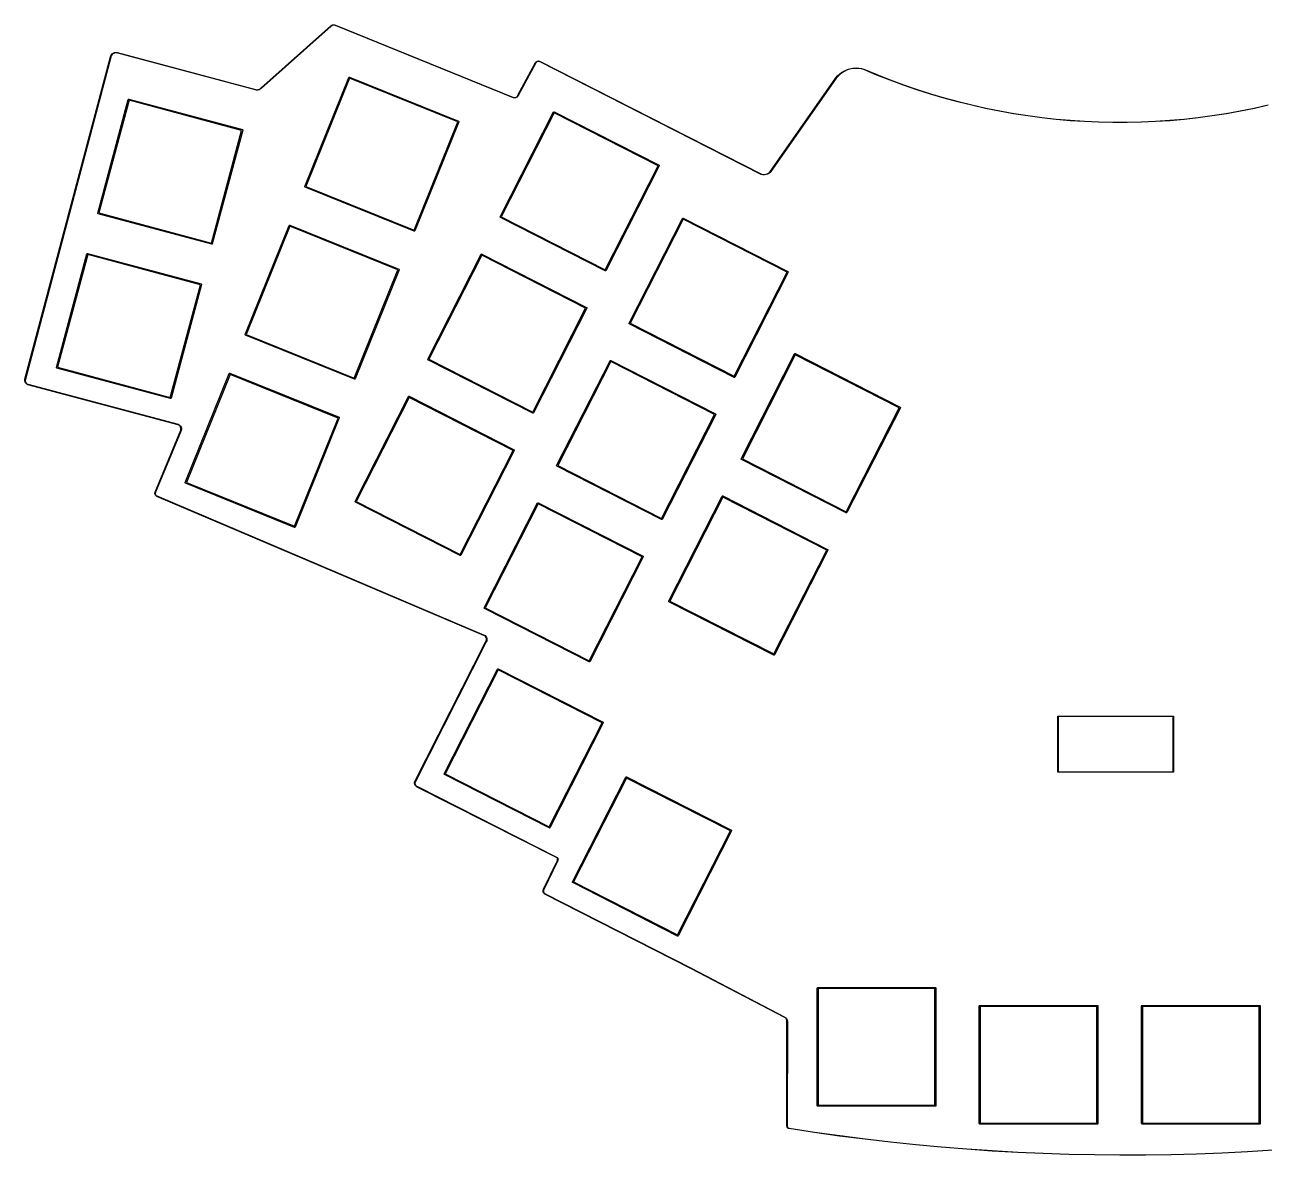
# Model space of a CAD drawing. Extents: x 20 to 281, y -163 to -29.
# Drawn here: x 20 to 167.6, y -163.3 to -28.9 of the extents above; entities that cross this region are included whole.
import ezdxf

# ---------------------------------------------------------------- set-up
doc = ezdxf.new("R2010")
doc.units = 0
doc.layers.add('BLACK', color=7, linetype='CONTINUOUS')

msp = doc.modelspace()

# ---------------------------------------------------------------- linework, layer by layer
at = {"layer": 'BLACK', "linetype": 'CONTINUOUS'}
for p, q in [((48.1474, -36.378), (56.4771, -28.9841)), ((56.5103, -29.0215), (48.1806, -36.4154)), ((56.4771, -28.9841), (56.4772, -28.984)), ((56.4772, -28.984), (56.4773, -28.9839)), ((56.4773, -28.9839), (56.5763, -28.9157)), ((56.4773, -28.9839), (56.4773, -28.9839)), ((56.5129, -29.016), (56.5103, -29.0215)), ((56.5984, -28.9572), (56.5129, -29.016)), ((56.5763, -28.9157), (56.6882, -28.8717)), ((56.7003, -28.9171), (56.5984, -28.9572)), ((56.6882, -28.8717), (56.8071, -28.854)), ((56.8087, -28.901), (56.7003, -28.9171)), ((56.8071, -28.854), (56.927, -28.8637)), ((56.9179, -28.9098), (56.8087, -28.901)), ((57.0167, -28.9413), (56.9179, -28.9098)), ((56.927, -28.8637), (57.0405, -28.8999)), ((57.021, -28.9459), (57.0167, -28.9413)), ((57.0215, -28.9459), (57.021, -28.9459)), ((57.0219, -28.9463), (57.0215, -28.9459)), ((78.2026, -37.5332), (57.0219, -28.9463)), ((57.0405, -28.8999), (57.0407, -28.8999)), ((57.0407, -28.8999), (57.0411, -28.9001)), ((57.0411, -28.9001), (57.0415, -28.9003)), ((57.0415, -28.9003), (57.0415, -28.9003)), ((57.0415, -28.9003), (78.2214, -37.4869)), ((30.2739, -32.5374), (30.352, -32.4101)), ((30.3885, -32.4384), (30.3157, -32.5572)), ((30.352, -32.4101), (30.4556, -32.3025)), ((30.4852, -32.338), (30.3885, -32.4384)), ((30.4556, -32.3025), (30.5798, -32.2197)), ((30.6011, -32.2607), (30.4852, -32.338)), ((30.5798, -32.2197), (30.719, -32.1654)), ((30.731, -32.21), (30.6011, -32.2607)), ((30.719, -32.1654), (30.8665, -32.1423)), ((30.8687, -32.1885), (30.731, -32.21)), ((30.8665, -32.1423), (31.0156, -32.1514)), ((31, -32.1965), (30.8687, -32.1885)), ((31.0049, -32.2002), (31, -32.1965)), ((47.485, -36.5978), (31.0049, -32.2002)), ((31.0156, -32.1514), (31.0156, -32.1514)), ((31.0156, -32.1514), (31.0166, -32.1521)), ((31.0166, -32.1521), (31.0178, -32.1519)), ((31.0178, -32.1519), (47.4982, -36.5496)), ((20.0652, -70.9997), (30.2252, -32.6777)), ((30.2735, -32.6905), (20.1135, -71.0125)), ((30.2252, -32.6777), (30.2253, -32.6775)), ((30.2253, -32.6775), (30.2739, -32.5374)), ((30.3157, -32.5572), (30.2724, -32.6819)), ((30.2724, -32.6819), (30.2737, -32.6897)), ((30.2737, -32.6897), (30.2735, -32.69)), ((30.2735, -32.69), (30.2735, -32.6905)), ((78.7413, -37.2443), (80.7733, -33.4343)), ((80.8174, -33.4578), (78.7854, -37.2678)), ((80.7733, -33.4343), (80.7735, -33.4341)), ((80.7735, -33.4341), (80.8296, -33.3444)), ((80.8175, -33.4573), (80.8174, -33.4578)), ((80.8179, -33.4569), (80.8175, -33.4573)), ((80.8183, -33.4494), (80.8179, -33.4569)), ((80.8783, -33.3581), (80.8183, -33.4494)), ((80.8296, -33.3444), (80.9048, -33.2681)), ((80.9652, -33.2808), (80.8783, -33.3581)), ((80.9048, -33.2681), (80.9948, -33.21)), ((81.0692, -33.2288), (80.9652, -33.2808)), ((80.9948, -33.21), (81.0953, -33.1729)), ((81.1832, -33.2056), (81.0692, -33.2288)), ((81.0953, -33.1729), (81.2014, -33.1585)), ((81.2903, -33.2123), (81.1832, -33.2056)), ((81.2014, -33.1585), (81.3081, -33.1676)), ((81.292, -33.2143), (81.2903, -33.2123)), ((107.708, -46.6764), (81.292, -33.2143)), ((81.3081, -33.1676), (81.3082, -33.1675)), ((81.3082, -33.1675), (81.3111, -33.1695)), ((81.3111, -33.1695), (81.3147, -33.1698)), ((81.3147, -33.1698), (107.731, -46.6318)), ((53.3776, -48.0898), (58.6221, -35.1092)), ((58.7109, -35.2098), (53.5114, -48.0791)), ((58.6221, -35.1092), (58.6543, -35.0765)), ((58.6543, -35.0765), (58.7002, -35.0761)), ((58.7002, -35.0761), (71.6808, -40.3206)), ((71.5802, -40.4094), (58.7109, -35.2098)), ((108.715, -46.3857), (116.589, -35.1777)), ((116.63, -35.2064), (108.756, -46.4144)), ((116.589, -35.1773), (116.59, -35.1767)), ((116.589, -35.1777), (116.589, -35.1773)), ((116.59, -35.1767), (116.792, -34.9428)), ((116.59, -35.1767), (116.59, -35.1767)), ((116.632, -35.1977), (116.63, -35.2064)), ((116.844, -34.9542), (116.632, -35.1972)), ((116.632, -35.1972), (116.632, -35.1977)), ((116.792, -34.9428), (117.016, -34.7303)), ((117.088, -34.7292), (116.844, -34.9542)), ((117.016, -34.7303), (117.261, -34.5414)), ((117.356, -34.5322), (117.088, -34.7292)), ((117.261, -34.5414), (117.524, -34.378)), ((117.643, -34.3657), (117.356, -34.5322)), ((117.524, -34.378), (117.801, -34.2417)), ((117.947, -34.2316), (117.643, -34.3657)), ((117.801, -34.2417), (118.091, -34.1339)), ((118.264, -34.1315), (117.947, -34.2316)), ((118.091, -34.1339), (118.39, -34.0557)), ((118.59, -34.0667), (118.264, -34.1315)), ((118.39, -34.0557), (118.695, -34.0079)), ((118.921, -34.0378), (118.59, -34.0667)), ((118.695, -34.0079), (119.004, -33.9909)), ((119.253, -34.0453), (118.921, -34.0378)), ((119.004, -33.9909), (119.313, -34.0049)), ((119.583, -34.0891), (119.253, -34.0453)), ((119.313, -34.0049), (119.619, -34.0498)), ((119.896, -34.1662), (119.583, -34.0891)), ((119.619, -34.0498), (119.919, -34.1251)), ((119.901, -34.1721), (119.896, -34.1662)), ((121.465, -34.8283), (119.901, -34.1721)), ((119.901, -34.1721), (119.901, -34.1721)), ((119.919, -34.1251), (119.919, -34.1252)), ((119.919, -34.1252), (119.919, -34.1252)), ((119.919, -34.1252), (119.92, -34.1261)), ((119.92, -34.1261), (119.921, -34.1262)), ((119.921, -34.1262), (119.927, -34.1321)), ((119.927, -34.1321), (119.931, -34.1352)), ((119.931, -34.1352), (121.482, -34.7864)), ((123.043, -35.45), (121.465, -34.8283)), ((121.482, -34.7864), (123.059, -35.4076)), ((47.4852, -36.5979), (47.485, -36.5978)), ((47.485, -36.5978), (47.485, -36.5978)), ((47.4853, -36.5979), (47.4852, -36.5979)), ((47.4854, -36.5979), (47.4853, -36.5979)), ((47.6337, -36.623), (47.4854, -36.5979)), ((47.4982, -36.5496), (47.4984, -36.5497)), ((47.4984, -36.5497), (47.4985, -36.5497)), ((47.4985, -36.5497), (47.5045, -36.5544)), ((47.5045, -36.5544), (47.6366, -36.5767)), ((47.7844, -36.6162), (47.6337, -36.623)), ((47.6366, -36.5767), (47.7774, -36.5704)), ((47.7774, -36.5704), (47.9138, -36.5345)), ((47.9303, -36.5778), (47.7844, -36.6162)), ((47.9138, -36.5345), (48.0395, -36.4706)), ((48.0647, -36.5095), (47.9303, -36.5778)), ((48.0395, -36.4706), (48.1434, -36.3861)), ((48.1803, -36.4155), (48.0647, -36.5095)), ((48.1434, -36.3861), (48.1463, -36.3791)), ((48.1463, -36.3791), (48.1471, -36.3788)), ((48.1471, -36.3788), (48.1474, -36.378)), ((48.1806, -36.4154), (48.1803, -36.4155)), ((124.634, -36.0366), (123.043, -35.45)), ((123.059, -35.4076), (124.649, -35.9939)), ((126.237, -36.588), (124.634, -36.0366)), ((124.649, -35.9939), (126.252, -36.5449)), ((127.853, -37.1038), (126.237, -36.588)), ((126.252, -36.5449), (127.866, -37.0605)), ((28.7231, -51.2597), (32.3466, -37.7368)), ((32.447, -37.8258), (28.8546, -51.2328)), ((32.3466, -37.7368), (32.3746, -37.7003)), ((32.3466, -37.7368), (32.3466, -37.7368)), ((32.3746, -37.7003), (32.4201, -37.6943)), ((32.4201, -37.6943), (45.943, -41.3178)), ((45.854, -41.4182), (32.447, -37.8258)), ((78.2036, -37.5332), (78.2026, -37.5332)), ((78.2043, -37.5339), (78.2036, -37.5332)), ((78.2044, -37.5339), (78.2043, -37.5339)), ((78.3193, -37.5557), (78.2044, -37.5339)), ((78.2214, -37.4869), (78.2252, -37.4907)), ((78.2252, -37.4907), (78.3223, -37.5091)), ((78.4361, -37.5487), (78.3193, -37.5557)), ((78.3223, -37.5091), (78.4276, -37.5028)), ((78.4276, -37.5028), (78.5281, -37.4708)), ((78.5476, -37.5132), (78.4361, -37.5487)), ((78.5281, -37.4708), (78.6177, -37.4152)), ((78.647, -37.4515), (78.5476, -37.5132)), ((78.6177, -37.4152), (78.691, -37.3393)), ((78.7283, -37.3673), (78.647, -37.4515)), ((78.691, -37.3393), (78.7403, -37.2532)), ((78.785, -37.2682), (78.7283, -37.3673)), ((78.7403, -37.2464), (78.7412, -37.2456)), ((78.7403, -37.2532), (78.7403, -37.2464)), ((78.7412, -37.2456), (78.7413, -37.2443)), ((78.7854, -37.2678), (78.785, -37.2682)), ((129.479, -37.5838), (127.853, -37.1038)), ((127.866, -37.0605), (129.492, -37.5402)), ((131.116, -38.0279), (129.479, -37.5838)), ((129.492, -37.5402), (131.127, -37.984)), ((132.762, -38.4357), (131.116, -38.0279)), ((131.127, -37.984), (132.772, -38.3915)), ((76.6232, -51.6976), (82.979, -39.2235)), ((83.0587, -39.3314), (76.7573, -51.6986)), ((82.979, -39.2235), (83.014, -39.1936)), ((83.014, -39.1936), (83.0597, -39.1973)), ((95.4259, -45.6328), (83.0587, -39.3314)), ((83.0597, -39.1973), (83.0597, -39.1973)), ((83.0597, -39.1973), (95.5338, -45.5531)), ((134.416, -38.807), (132.762, -38.4357)), ((132.772, -38.3915), (134.426, -38.7627)), ((136.079, -39.1417), (134.416, -38.807)), ((134.426, -38.7627), (136.087, -39.0972)), ((137.748, -39.4397), (136.079, -39.1417)), ((136.087, -39.0972), (137.756, -39.395)), ((139.424, -39.7007), (137.748, -39.4397)), ((137.756, -39.395), (139.43, -39.6559)), ((141.105, -39.9247), (139.424, -39.7007)), ((139.43, -39.6559), (141.11, -39.8797)), ((159.707, -39.8797), (161.387, -39.6559)), ((161.393, -39.7007), (159.713, -39.9247)), ((161.387, -39.6559), (163.062, -39.395)), ((163.069, -39.4397), (161.393, -39.7007)), ((163.062, -39.395), (164.73, -39.0972)), ((164.738, -39.1417), (163.069, -39.4397)), ((164.73, -39.0972), (166.391, -38.7627)), ((166.401, -38.807), (164.738, -39.1417)), ((166.391, -38.7627), (168.045, -38.3915)), ((168.055, -38.4357), (166.401, -38.807)), ((66.3807, -53.2787), (71.5802, -40.4094)), ((71.714, -40.3987), (66.4695, -53.3793)), ((71.6808, -40.3206), (71.7136, -40.3528)), ((71.7136, -40.3528), (71.714, -40.3987)), ((142.79, -40.1115), (141.105, -39.9247)), ((141.11, -39.8797), (142.795, -40.0664)), ((144.479, -40.2611), (142.79, -40.1115)), ((142.795, -40.0664), (144.483, -40.2159)), ((146.171, -40.3733), (144.479, -40.2611)), ((144.483, -40.2159), (146.174, -40.328)), ((147.865, -40.4482), (146.171, -40.3733)), ((146.174, -40.328), (147.867, -40.4028)), ((149.561, -40.4856), (147.865, -40.4482)), ((147.867, -40.4028), (149.561, -40.4403)), ((149.561, -40.4403), (151.256, -40.4403)), ((151.256, -40.4856), (149.561, -40.4856)), ((151.256, -40.4403), (152.95, -40.4028)), ((152.952, -40.4482), (151.256, -40.4856)), ((152.95, -40.4028), (154.643, -40.328)), ((154.646, -40.3733), (152.952, -40.4482)), ((154.643, -40.328), (156.334, -40.2159)), ((156.338, -40.2611), (154.646, -40.3733)), ((156.334, -40.2159), (158.023, -40.0664)), ((158.027, -40.1115), (156.338, -40.2611)), ((158.023, -40.0664), (159.707, -39.8797)), ((159.713, -39.9247), (158.027, -40.1115)), ((42.2616, -54.8252), (45.854, -41.4182)), ((45.9855, -41.3913), (42.362, -54.9142)), ((45.943, -41.3178), (45.943, -41.3178)), ((45.943, -41.3178), (45.9795, -41.3458)), ((45.9795, -41.3458), (45.9855, -41.3913)), ((89.1245, -58), (95.4259, -45.6328)), ((95.5601, -45.6338), (89.2042, -58.1079)), ((95.5338, -45.5531), (95.5338, -45.5531)), ((95.5338, -45.5531), (95.5383, -45.5584)), ((95.5383, -45.5584), (95.5637, -45.588)), ((95.5637, -45.588), (95.5601, -45.6338)), ((95.5601, -45.6338), (95.5601, -45.6338)), ((107.711, -46.6766), (107.708, -46.6764)), ((107.713, -46.6782), (107.711, -46.6766)), ((107.896, -46.7117), (107.713, -46.6782)), ((107.713, -46.6782), (107.713, -46.6782)), ((107.731, -46.6318), (107.734, -46.6352)), ((107.734, -46.6352), (107.901, -46.6657)), ((108.083, -46.7136), (107.896, -46.7117)), ((107.901, -46.6657), (108.079, -46.6676)), ((108.079, -46.6676), (108.255, -46.6391)), ((108.267, -46.684), (108.083, -46.7136)), ((108.255, -46.6391), (108.424, -46.5813)), ((108.443, -46.6236), (108.267, -46.684)), ((108.424, -46.5813), (108.581, -46.4956)), ((108.606, -46.5341), (108.443, -46.6236)), ((108.581, -46.4956), (108.714, -46.3901)), ((108.752, -46.4183), (108.606, -46.5341)), ((108.714, -46.3901), (108.715, -46.3857)), ((108.754, -46.4159), (108.752, -46.4183)), ((108.756, -46.4144), (108.754, -46.4159)), ((53.378, -48.1357), (53.3776, -48.0898)), ((53.4108, -48.1679), (53.378, -48.1357)), ((66.3914, -53.4124), (53.4108, -48.1679)), ((53.5114, -48.0791), (66.3807, -53.2787)), ((28.7291, -51.3053), (28.7231, -51.2597)), ((28.7656, -51.3332), (28.7291, -51.3053)), ((42.2885, -54.9567), (28.7656, -51.3332)), ((28.8546, -51.2328), (42.2616, -54.8252)), ((46.2604, -65.7067), (51.5049, -52.7261)), ((51.5937, -52.8267), (46.3941, -65.696)), ((51.5049, -52.7261), (51.5371, -52.6934)), ((51.5371, -52.6934), (51.583, -52.693)), ((51.583, -52.693), (64.5636, -57.9375)), ((64.463, -58.0263), (51.5937, -52.8267)), ((76.6196, -51.7433), (76.6232, -51.6976)), ((76.6494, -51.7783), (76.6196, -51.7433)), ((89.1235, -58.1341), (76.6494, -51.7783)), ((76.7573, -51.6986), (89.1245, -58)), ((91.9713, -64.3622), (98.3272, -51.8881)), ((98.4068, -51.996), (92.1054, -64.3632)), ((98.3272, -51.8881), (98.3621, -51.8583)), ((98.3621, -51.8583), (98.4079, -51.8619)), ((110.774, -58.2974), (98.4068, -51.996)), ((98.4079, -51.8619), (98.4079, -51.8619)), ((98.4079, -51.8619), (110.882, -58.2177)), ((66.4373, -53.412), (66.3914, -53.4124)), ((66.4695, -53.3793), (66.4373, -53.412)), ((42.334, -54.9507), (42.2885, -54.9567)), ((42.362, -54.9142), (42.334, -54.9507)), ((23.8131, -69.6301), (27.4365, -56.1072)), ((27.5369, -56.1962), (23.9445, -69.6032)), ((27.4365, -56.1072), (27.4645, -56.0707)), ((27.4365, -56.1072), (27.4365, -56.1072)), ((27.4645, -56.0707), (27.51, -56.0647)), ((27.51, -56.0647), (41.033, -59.6882)), ((40.944, -59.7886), (27.5369, -56.1962)), ((67.9974, -68.6267), (74.3532, -56.1526)), ((74.4329, -56.2605), (68.1315, -68.6277)), ((74.3532, -56.1526), (74.3881, -56.1228)), ((74.3881, -56.1228), (74.4339, -56.1264)), ((86.8001, -62.5619), (74.4329, -56.2605)), ((74.4339, -56.1264), (74.4339, -56.1264)), ((74.4339, -56.1264), (86.908, -62.4822)), ((59.2635, -70.8956), (64.463, -58.0263)), ((64.5967, -58.0156), (59.3522, -70.9962)), ((64.5636, -57.9375), (64.5963, -57.9697)), ((64.5963, -57.9697), (64.5967, -58.0156)), ((89.1693, -58.1377), (89.1235, -58.1341)), ((89.2042, -58.1079), (89.1693, -58.1377)), ((89.2042, -58.1079), (89.2042, -58.1079)), ((104.473, -70.6646), (110.774, -58.2974)), ((110.908, -58.2984), (104.552, -70.7725)), ((110.882, -58.2177), (110.882, -58.2177)), ((110.882, -58.2177), (110.904, -58.244)), ((110.904, -58.244), (110.912, -58.2527)), ((110.912, -58.2527), (110.908, -58.2984)), ((110.908, -58.2984), (110.908, -58.2984)), ((37.3516, -73.1956), (40.944, -59.7886)), ((41.0754, -59.7617), (37.452, -73.2846)), ((41.033, -59.6882), (41.033, -59.6882)), ((41.033, -59.6882), (41.0694, -59.7162)), ((41.0694, -59.7162), (41.0754, -59.7617)), ((80.4987, -74.9291), (86.8001, -62.5619)), ((86.9342, -62.5629), (80.5784, -75.037)), ((86.908, -62.4822), (86.908, -62.4822)), ((86.908, -62.4822), (86.9304, -62.5085)), ((86.9304, -62.5085), (86.9378, -62.5172)), ((86.9378, -62.5172), (86.9342, -62.5629)), ((86.9342, -62.5629), (86.9342, -62.5629)), ((91.9677, -64.408), (91.9713, -64.3622)), ((91.9975, -64.4429), (91.9677, -64.408)), ((104.472, -70.7988), (91.9975, -64.4429)), ((92.1054, -64.3632), (104.473, -70.6646)), ((46.2608, -65.7526), (46.2604, -65.7067)), ((46.2936, -65.7848), (46.2608, -65.7526)), ((59.2741, -71.0293), (46.2936, -65.7848)), ((46.3941, -65.696), (59.2635, -70.8956)), ((67.9938, -68.6725), (67.9974, -68.6267)), ((68.0236, -68.7074), (67.9938, -68.6725)), ((80.4977, -75.0633), (68.0236, -68.7074)), ((68.1315, -68.6277), (80.4987, -74.9291)), ((83.3455, -81.2913), (89.7013, -68.8172)), ((89.781, -68.9252), (83.4796, -81.2923)), ((89.7013, -68.8172), (89.7363, -68.7874)), ((89.7363, -68.7874), (89.782, -68.791)), ((102.148, -75.2265), (89.781, -68.9252)), ((89.782, -68.791), (89.782, -68.791)), ((89.782, -68.791), (102.256, -75.1469)), ((105.323, -80.4799), (111.679, -68.0058)), ((111.758, -68.1137), (105.457, -80.4809)), ((111.679, -68.0058), (111.714, -67.976)), ((111.714, -67.976), (111.759, -67.9796)), ((124.126, -74.4151), (111.758, -68.1137)), ((111.759, -67.9796), (111.759, -67.9796)), ((111.759, -67.9796), (124.234, -74.3354)), ((23.8191, -69.6756), (23.8131, -69.6301)), ((23.8555, -69.7036), (23.8191, -69.6756)), ((37.3785, -73.3271), (23.8555, -69.7036)), ((23.9445, -69.6032), (37.3516, -73.1956)), ((39.1426, -83.3228), (44.3871, -70.3422)), ((44.4759, -70.4428), (39.2763, -83.3121)), ((44.3871, -70.3422), (44.4193, -70.3095)), ((44.4193, -70.3095), (44.4652, -70.3091)), ((44.4652, -70.3091), (57.4458, -75.5536)), ((57.3452, -75.6423), (44.4759, -70.4428)), ((104.517, -70.8024), (104.472, -70.7988)), ((104.552, -70.7725), (104.517, -70.8024)), ((104.552, -70.7725), (104.552, -70.7725)), ((20.0415, -71.1137), (20.0652, -71.0001)), ((20.043, -71.2315), (20.0415, -71.1137)), ((20.07, -71.3462), (20.043, -71.2315)), ((20.0652, -71.0001), (20.0652, -70.9997)), ((20.1214, -71.4523), (20.07, -71.3462)), ((20.1081, -71.0197), (20.0859, -71.1361)), ((20.0859, -71.1361), (20.0944, -71.2614)), ((20.0944, -71.2614), (20.1343, -71.3806)), ((20.1131, -71.0138), (20.1081, -71.0197)), ((20.1135, -71.0125), (20.113, -71.0131)), ((20.113, -71.0131), (20.1131, -71.0138)), ((20.1946, -71.5447), (20.1214, -71.4523)), ((20.1343, -71.3806), (20.2031, -71.4857)), ((20.2862, -71.6189), (20.1946, -71.5447)), ((20.2031, -71.4857), (20.2962, -71.5701)), ((20.3917, -71.6714), (20.2862, -71.6189)), ((20.2962, -71.5701), (20.4008, -71.6246)), ((20.3929, -71.6714), (20.3917, -71.6714)), ((20.3939, -71.6721), (20.3929, -71.6714)), ((38.2799, -76.4361), (20.3939, -71.6721)), ((20.4008, -71.6246), (20.4067, -71.6238)), ((20.4067, -71.6238), (38.2927, -76.3878)), ((59.3201, -71.0289), (59.2741, -71.0293)), ((59.3522, -70.9962), (59.3201, -71.0289)), ((37.424, -73.3211), (37.3785, -73.3271)), ((37.452, -73.2846), (37.424, -73.3211)), ((59.3715, -85.5558), (65.7274, -73.0817)), ((65.8071, -73.1897), (59.5057, -85.5568)), ((65.7274, -73.0817), (65.7623, -73.0519)), ((65.7623, -73.0519), (65.8081, -73.0555)), ((78.1743, -79.491), (65.8071, -73.1897)), ((65.8081, -73.0555), (65.8081, -73.0555)), ((65.8081, -73.0555), (78.2822, -79.4114)), ((80.5434, -75.0669), (80.4977, -75.0633)), ((80.5784, -75.037), (80.5434, -75.0669)), ((80.5784, -75.037), (80.5784, -75.037)), ((95.8468, -87.5937), (102.148, -75.2265)), ((102.282, -75.2276), (95.9265, -87.7017)), ((102.256, -75.1469), (102.256, -75.1469)), ((102.256, -75.1469), (102.279, -75.1731)), ((102.279, -75.1731), (102.286, -75.1818)), ((102.286, -75.1818), (102.282, -75.2276)), ((102.282, -75.2276), (102.282, -75.2276)), ((117.824, -86.7823), (124.126, -74.4151)), ((124.26, -74.4161), (117.904, -86.8902)), ((124.234, -74.3354), (124.234, -74.3354)), ((124.234, -74.3354), (124.256, -74.3617)), ((124.256, -74.3617), (124.263, -74.3704)), ((124.263, -74.3704), (124.26, -74.4161)), ((124.26, -74.4161), (124.26, -74.4161)), ((38.2855, -76.4354), (38.2799, -76.4361)), ((38.3857, -76.482), (38.2855, -76.4354)), ((38.2927, -76.3878), (38.2934, -76.3883)), ((38.2934, -76.3883), (38.2942, -76.3883)), ((38.2942, -76.3883), (38.41, -76.4421)), ((38.4784, -76.5538), (38.3857, -76.482)), ((38.41, -76.4421), (38.511, -76.5203)), ((38.5529, -76.6444), (38.4784, -76.5538)), ((38.511, -76.5203), (38.592, -76.619)), ((38.6053, -76.7493), (38.5529, -76.6444)), ((38.592, -76.619), (38.6492, -76.7332)), ((52.1456, -88.5117), (57.3452, -75.6423)), ((57.4789, -75.6317), (52.2344, -88.6122)), ((57.4458, -75.5536), (57.4785, -75.5857)), ((57.4785, -75.5857), (57.4789, -75.6317)), ((35.5602, -84.4585), (38.6082, -77.0925)), ((38.6544, -77.1116), (35.6064, -84.4776)), ((38.6331, -76.8632), (38.6053, -76.7493)), ((38.6082, -77.0925), (38.6121, -77.0887)), ((38.6121, -77.0887), (38.635, -76.9805)), ((38.635, -76.9805), (38.6331, -76.8632)), ((38.6492, -76.7332), (38.6795, -76.8573)), ((38.6551, -77.11), (38.6544, -77.1107)), ((38.6544, -77.1107), (38.6544, -77.1116)), ((38.6815, -76.985), (38.6551, -77.1098)), ((38.6551, -77.1098), (38.6551, -77.11)), ((38.6795, -76.8573), (38.6815, -76.985)), ((71.8729, -91.8582), (78.1743, -79.491)), ((78.3084, -79.4921), (71.9525, -91.9662)), ((78.2822, -79.4114), (78.2822, -79.4114)), ((78.2822, -79.4114), (78.3046, -79.4376)), ((78.3046, -79.4376), (78.312, -79.4463)), ((78.312, -79.4463), (78.3084, -79.4921)), ((78.3084, -79.4921), (78.3084, -79.4921)), ((105.319, -80.5257), (105.323, -80.4799)), ((105.349, -80.5606), (105.319, -80.5257)), ((117.823, -86.9164), (105.349, -80.5606)), ((105.457, -80.4809), (117.824, -86.7823)), ((83.3419, -81.3371), (83.3455, -81.2913)), ((83.3717, -81.372), (83.3419, -81.3371)), ((95.8458, -87.7279), (83.3717, -81.372)), ((83.4796, -81.2923), (95.8468, -87.5937)), ((39.143, -83.3687), (39.1426, -83.3228)), ((39.1757, -83.4009), (39.143, -83.3687)), ((52.1563, -88.6454), (39.1757, -83.4009)), ((39.2763, -83.3121), (52.1456, -88.5117)), ((35.5257, -84.65), (35.5303, -84.5513)), ((35.5473, -84.7464), (35.5257, -84.65)), ((35.5303, -84.5513), (35.5602, -84.459)), ((35.5934, -84.8338), (35.5473, -84.7464)), ((35.5602, -84.459), (35.5602, -84.4585)), ((35.5768, -84.5597), (35.5728, -84.6459)), ((35.5728, -84.6459), (35.5916, -84.7301)), ((35.6018, -84.4825), (35.5768, -84.5597)), ((35.5916, -84.7301), (35.6319, -84.8064)), ((35.661, -84.9059), (35.5934, -84.8338)), ((35.6059, -84.4789), (35.6018, -84.4825)), ((35.6064, -84.4776), (35.6059, -84.4781)), ((35.6059, -84.4781), (35.6059, -84.4789)), ((35.6319, -84.8064), (35.6908, -84.8693)), ((35.7451, -84.9577), (35.661, -84.9059)), ((35.6908, -84.8693), (35.7599, -84.9118)), ((35.7454, -84.9577), (35.7451, -84.9577)), ((35.7451, -84.9577), (35.7451, -84.9577)), ((35.7455, -84.9579), (35.7454, -84.9577)), ((74.6896, -101.509), (35.7455, -84.9579)), ((35.7599, -84.9118), (35.7651, -84.9119)), ((35.7651, -84.9119), (74.7091, -101.463)), ((59.3679, -85.6016), (59.3715, -85.5558)), ((59.5057, -85.5568), (71.8729, -91.8582)), ((96.6971, -97.409), (103.053, -84.9349)), ((103.133, -85.0428), (96.8312, -97.41)), ((103.053, -84.9349), (103.088, -84.9051)), ((103.088, -84.9051), (103.134, -84.9087)), ((115.5, -91.3442), (103.133, -85.0428)), ((103.134, -84.9087), (103.134, -84.9087)), ((103.134, -84.9087), (115.608, -91.2646)), ((59.3978, -85.6365), (59.3679, -85.6016)), ((71.8718, -91.9924), (59.3978, -85.6365)), ((74.7197, -98.2204), (81.0755, -85.7463)), ((81.1552, -85.8543), (74.8538, -98.2215)), ((81.0755, -85.7463), (81.1104, -85.7165)), ((81.1104, -85.7165), (81.1562, -85.7201)), ((93.5224, -92.1557), (81.1552, -85.8543)), ((81.1562, -85.7201), (81.1562, -85.7201)), ((81.1562, -85.7201), (93.6303, -92.076)), ((117.869, -86.92), (117.823, -86.9164)), ((117.904, -86.8902), (117.869, -86.92)), ((117.904, -86.8902), (117.904, -86.8902)), ((95.8916, -87.7315), (95.8458, -87.7279)), ((95.9265, -87.7017), (95.8916, -87.7315)), ((95.9265, -87.7017), (95.9265, -87.7017)), ((52.2022, -88.645), (52.1563, -88.6454)), ((52.2344, -88.6122), (52.2022, -88.645)), ((109.198, -103.711), (115.5, -91.3442)), ((115.634, -91.3453), (109.278, -103.819)), ((115.608, -91.2646), (115.608, -91.2646)), ((115.608, -91.2646), (115.63, -91.2908)), ((115.63, -91.2908), (115.638, -91.2995)), ((115.638, -91.2995), (115.634, -91.3453)), ((115.634, -91.3453), (115.634, -91.3453)), ((71.9176, -91.996), (71.8718, -91.9924)), ((71.9525, -91.9662), (71.9176, -91.996)), ((71.9525, -91.9662), (71.9525, -91.9662)), ((87.221, -104.523), (93.5224, -92.1557)), ((93.6565, -92.1567), (87.3007, -104.631)), ((93.6303, -92.076), (93.6303, -92.076)), ((93.6303, -92.076), (93.6527, -92.1022)), ((93.6527, -92.1022), (93.6601, -92.1109)), ((93.6601, -92.1109), (93.6565, -92.1567)), ((93.6565, -92.1567), (93.6565, -92.1567)), ((74.716, -98.2662), (74.7197, -98.2204)), ((74.7459, -98.3011), (74.716, -98.2662)), ((87.22, -104.657), (74.7459, -98.3011)), ((74.8538, -98.2215), (87.221, -104.523)), ((96.6935, -97.4548), (96.6971, -97.409)), ((96.7233, -97.4897), (96.6935, -97.4548)), ((109.197, -103.846), (96.7233, -97.4897)), ((96.8312, -97.41), (109.198, -103.711)), ((74.6897, -101.509), (74.6896, -101.509)), ((74.6898, -101.509), (74.6897, -101.509)), ((74.6973, -101.509), (74.6898, -101.509)), ((74.7997, -101.567), (74.6973, -101.509)), ((74.7091, -101.463), (74.7092, -101.463)), ((74.7092, -101.463), (74.8272, -101.53)), ((74.8901, -101.653), (74.7997, -101.567)), ((74.8272, -101.53), (74.9258, -101.623)), ((74.957, -101.758), (74.8901, -101.653)), ((74.9258, -101.623), (74.9988, -101.738)), ((74.9964, -101.876), (74.957, -101.758)), ((74.9988, -101.738), (75.0418, -101.867)), ((66.4892, -118.877), (74.9311, -102.237)), ((74.9756, -102.259), (66.5337, -118.899)), ((74.9311, -102.237), (74.9317, -102.236)), ((74.9317, -102.236), (74.9319, -102.235)), ((74.9319, -102.235), (74.9378, -102.231)), ((74.9378, -102.231), (74.9851, -102.123)), ((74.9757, -102.259), (74.9756, -102.259)), ((75.0294, -102.136), (74.9757, -102.259)), ((74.9851, -102.123), (75.006, -102)), ((75.006, -102), (74.9964, -101.876)), ((75.0522, -102.002), (75.0294, -102.136)), ((75.0418, -101.867), (75.0522, -102.002)), ((87.2657, -104.661), (87.22, -104.657)), ((87.3007, -104.631), (87.2657, -104.661)), ((87.3007, -104.631), (87.3007, -104.631)), ((109.243, -103.849), (109.197, -103.846)), ((109.278, -103.819), (109.243, -103.849)), ((109.278, -103.819), (109.278, -103.819)), ((69.9641, -117.979), (76.32, -105.505)), ((76.3997, -105.613), (70.0983, -117.98)), ((76.32, -105.505), (76.3549, -105.475)), ((76.3549, -105.475), (76.4007, -105.479)), ((88.7669, -111.914), (76.3997, -105.613)), ((76.4007, -105.479), (76.4007, -105.479)), ((76.4007, -105.479), (88.8748, -111.835)), ((82.4655, -124.281), (88.7669, -111.914)), ((88.901, -111.915), (82.5452, -124.389)), ((88.8748, -111.835), (88.8748, -111.835)), ((88.8748, -111.835), (88.8807, -111.841)), ((88.8807, -111.841), (88.9046, -111.87)), ((88.9046, -111.87), (88.901, -111.915)), ((88.901, -111.915), (88.901, -111.915)), ((143, -111.138), (143.008, -111.12)), ((143, -117.742), (143, -111.138)), ((143.008, -111.12), (143.025, -111.113)), ((143.025, -111.113), (156.741, -111.113)), ((143.05, -111.163), (143.05, -117.717)), ((156.716, -111.163), (143.05, -111.163)), ((156.716, -117.717), (156.716, -111.163)), ((156.741, -111.113), (156.759, -111.12)), ((156.759, -111.12), (156.766, -111.138)), ((156.766, -111.138), (156.766, -117.742)), ((69.9605, -118.025), (69.9641, -117.979)), ((69.9904, -118.06), (69.9605, -118.025)), ((70.0983, -117.98), (82.4655, -124.281)), ((143.008, -117.76), (143, -117.742)), ((143.025, -117.767), (143.008, -117.76)), ((156.741, -117.767), (143.025, -117.767)), ((143.05, -117.717), (156.716, -117.717)), ((156.759, -117.76), (156.741, -117.767)), ((156.766, -117.742), (156.759, -117.76)), ((66.437, -119.101), (66.4493, -118.986)), ((66.4529, -119.216), (66.437, -119.101)), ((66.4493, -118.986), (66.4891, -118.877)), ((66.4962, -119.324), (66.4529, -119.216)), ((66.4949, -118.996), (66.4838, -119.1)), ((66.4838, -119.1), (66.4982, -119.204)), ((66.4891, -118.877), (66.4892, -118.877)), ((66.5288, -118.903), (66.4949, -118.996)), ((66.5643, -119.418), (66.4962, -119.324)), ((66.4982, -119.204), (66.5372, -119.301)), ((66.5337, -118.899), (66.5288, -118.903)), ((66.5337, -118.899), (66.5337, -118.899)), ((66.5337, -118.899), (66.5337, -118.899)), ((66.5372, -119.301), (66.5986, -119.386)), ((66.653, -119.493), (66.5643, -119.418)), ((66.5986, -119.386), (66.6786, -119.453)), ((66.7539, -119.542), (66.653, -119.493)), ((66.6786, -119.453), (66.7673, -119.497)), ((66.7673, -119.497), (66.7736, -119.496)), ((66.7736, -119.496), (66.775, -119.498)), ((66.775, -119.498), (66.7767, -119.498)), ((66.7767, -119.498), (83.3466, -127.88)), ((82.4645, -124.416), (69.9904, -118.06)), ((85.2368, -130.837), (91.5927, -118.363)), ((91.6724, -118.471), (85.371, -130.838)), ((91.5927, -118.363), (91.6276, -118.333)), ((91.6276, -118.333), (91.6734, -118.337)), ((104.04, -124.772), (91.6724, -118.471)), ((91.6734, -118.337), (91.6734, -118.337)), ((91.6734, -118.337), (104.147, -124.693)), ((66.7542, -119.542), (66.7539, -119.542)), ((83.3241, -127.924), (66.7542, -119.542)), ((82.5102, -124.419), (82.4645, -124.416)), ((82.5452, -124.389), (82.5102, -124.419)), ((82.5452, -124.389), (82.5452, -124.389)), ((97.7381, -137.14), (104.04, -124.772)), ((104.174, -124.773), (97.8178, -137.247)), ((104.147, -124.693), (104.147, -124.693)), ((104.147, -124.693), (104.17, -124.719)), ((104.17, -124.719), (104.177, -124.728)), ((104.177, -124.728), (104.174, -124.773)), ((104.174, -124.773), (104.174, -124.773)), ((81.7903, -131.7), (83.4223, -128.347)), ((83.3297, -127.925), (83.3241, -127.924)), ((83.3975, -127.983), (83.3297, -127.925)), ((83.3466, -127.88), (83.3474, -127.881)), ((83.3474, -127.881), (83.3486, -127.881)), ((83.3486, -127.881), (83.4203, -127.94)), ((83.4478, -128.066), (83.3975, -127.983)), ((83.4203, -127.94), (83.4746, -128.015)), ((83.4223, -128.347), (83.4232, -128.346)), ((83.4232, -128.346), (83.4234, -128.345)), ((83.4234, -128.345), (83.4292, -128.34)), ((83.4292, -128.34), (83.4632, -128.257)), ((83.4705, -128.16), (83.4478, -128.066)), ((83.4632, -128.257), (83.4705, -128.16)), ((83.5034, -128.285), (83.4673, -128.368)), ((83.4746, -128.015), (83.5077, -128.102)), ((83.5175, -128.194), (83.5034, -128.285)), ((83.5077, -128.102), (83.5175, -128.194)), ((83.4673, -128.368), (81.8352, -131.722)), ((83.4673, -128.368), (83.4673, -128.368)), ((85.2332, -130.883), (85.2368, -130.837)), ((85.263, -130.918), (85.2332, -130.883)), ((97.7371, -137.274), (85.263, -130.918)), ((85.371, -130.838), (97.7381, -137.14)), ((81.7341, -131.911), (81.7485, -131.801)), ((81.749, -132.021), (81.7341, -131.911)), ((81.7485, -131.801), (81.7902, -131.7)), ((81.7921, -132.123), (81.749, -132.021)), ((81.7937, -131.813), (81.7809, -131.911)), ((81.7809, -131.911), (81.7941, -132.009)), ((81.7902, -131.7), (81.7903, -131.7)), ((81.8605, -132.211), (81.7921, -132.123)), ((81.8294, -131.727), (81.7937, -131.813)), ((81.7941, -132.009), (81.8324, -132.099)), ((81.8344, -131.723), (81.8294, -131.727)), ((81.8324, -132.099), (81.8933, -132.177)), ((81.8345, -131.722), (81.8344, -131.723)), ((81.8352, -131.722), (81.8345, -131.722)), ((81.9494, -132.277), (81.8605, -132.211)), ((81.8933, -132.177), (81.9673, -132.233)), ((81.9499, -132.277), (81.9494, -132.277)), ((81.9494, -132.277), (81.9494, -132.277)), ((81.9503, -132.278), (81.9499, -132.277)), ((99.3258, -141.132), (81.9503, -132.278)), ((81.9673, -132.233), (81.973, -132.233)), ((81.973, -132.233), (99.3487, -141.088)), ((97.7829, -137.277), (97.7371, -137.274)), ((97.8178, -137.247), (97.7829, -137.277)), ((97.8178, -137.247), (97.8178, -137.247)), ((110.502, -146.974), (99.3258, -141.132)), ((99.3487, -141.088), (99.3488, -141.088)), ((99.3488, -141.088), (99.3489, -141.088)), ((99.3489, -141.088), (110.525, -146.93)), ((114.375, -143.469), (114.393, -143.427)), ((114.375, -157.469), (114.375, -143.469)), ((114.393, -143.427), (114.435, -143.409)), ((114.435, -143.409), (128.435, -143.409)), ((114.495, -143.529), (114.495, -157.409)), ((128.375, -143.529), (114.495, -143.529)), ((128.375, -157.409), (128.375, -143.529)), ((128.435, -143.409), (128.478, -143.427)), ((128.478, -143.427), (128.495, -143.469)), ((128.495, -143.469), (128.495, -157.469)), ((133.655, -145.586), (133.673, -145.544)), ((133.655, -159.586), (133.655, -145.586)), ((133.673, -145.544), (133.715, -145.526)), ((133.715, -145.526), (147.715, -145.526)), ((133.775, -145.646), (133.775, -159.526)), ((147.655, -145.646), (133.775, -145.646)), ((147.655, -159.526), (147.655, -145.646)), ((147.715, -145.526), (147.758, -145.544)), ((147.758, -145.544), (147.775, -145.586)), ((147.775, -145.586), (147.775, -159.586)), ((152.981, -145.589), (152.999, -145.547)), ((152.981, -159.589), (152.981, -145.589)), ((152.999, -145.547), (153.041, -145.529)), ((153.041, -145.529), (167.041, -145.529)), ((153.101, -145.649), (153.101, -159.529)), ((166.981, -145.649), (153.101, -145.649)), ((166.981, -159.529), (166.981, -145.649)), ((167.041, -145.529), (167.083, -145.547)), ((167.083, -145.547), (167.101, -145.589)), ((167.101, -145.589), (167.101, -159.589)), ((110.503, -146.974), (110.502, -146.974)), ((110.504, -146.975), (110.503, -146.974)), ((110.511, -146.975), (110.504, -146.975)), ((110.596, -147.022), (110.511, -146.975)), ((110.525, -146.93), (110.525, -146.93)), ((110.525, -146.93), (110.624, -146.985)), ((110.672, -147.094), (110.596, -147.022)), ((110.624, -146.985), (110.708, -147.064)), ((110.727, -147.181), (110.672, -147.094)), ((110.708, -147.064), (110.769, -147.162)), ((110.758, -147.28), (110.727, -147.181)), ((110.764, -147.378), (110.758, -147.28)), ((110.758, -159.906), (110.761, -147.385)), ((110.761, -147.383), (110.764, -147.378)), ((110.762, -147.384), (110.761, -147.383)), ((110.761, -147.385), (110.762, -147.384)), ((110.769, -147.162), (110.804, -147.272)), ((110.804, -147.272), (110.811, -147.385)), ((110.811, -147.385), (110.808, -159.906)), ((110.811, -147.385), (110.811, -147.385)), ((114.393, -157.512), (114.375, -157.469)), ((114.435, -157.529), (114.393, -157.512)), ((128.435, -157.529), (114.435, -157.529)), ((114.495, -157.409), (128.375, -157.409)), ((128.478, -157.512), (128.435, -157.529)), ((128.495, -157.469), (128.478, -157.512)), ((110.772, -159.989), (110.758, -159.906)), ((110.758, -159.906), (110.758, -159.906)), ((110.758, -159.906), (110.758, -159.906)), ((110.758, -159.906), (110.758, -159.906)), ((110.809, -160.064), (110.772, -159.989)), ((110.808, -159.906), (110.806, -159.911)), ((110.806, -159.911), (110.817, -159.974)), ((110.866, -160.125), (110.809, -160.064)), ((110.817, -159.974), (110.848, -160.037)), ((110.848, -160.037), (110.895, -160.088)), ((110.938, -160.166), (110.866, -160.125)), ((110.895, -160.088), (110.955, -160.122)), ((111.017, -160.184), (110.938, -160.166)), ((110.955, -160.122), (111.018, -160.137)), ((111.017, -160.185), (111.017, -160.184)), ((114.025, -160.643), (111.017, -160.185)), ((111.017, -160.185), (111.017, -160.185)), ((111.018, -160.137), (111.023, -160.135)), ((111.023, -160.135), (111.024, -160.136)), ((111.024, -160.136), (111.025, -160.135)), ((111.025, -160.135), (111.033, -160.14)), ((111.033, -160.14), (111.036, -160.142)), ((111.036, -160.142), (114.031, -160.598)), ((117.037, -161.065), (114.025, -160.643)), ((114.031, -160.598), (117.043, -161.02)), ((133.673, -159.629), (133.655, -159.586)), ((133.715, -159.646), (133.673, -159.629)), ((147.715, -159.646), (133.715, -159.646)), ((133.775, -159.526), (147.655, -159.526)), ((147.758, -159.629), (147.715, -159.646)), ((147.775, -159.586), (147.758, -159.629)), ((152.999, -159.632), (152.981, -159.589)), ((153.041, -159.649), (152.999, -159.632)), ((167.041, -159.649), (153.041, -159.649)), ((153.101, -159.529), (166.981, -159.529)), ((167.083, -159.632), (167.041, -159.649)), ((167.101, -159.589), (167.083, -159.632)), ((120.055, -161.452), (117.037, -161.065)), ((117.043, -161.02), (120.06, -161.407)), ((123.077, -161.803), (120.055, -161.452)), ((120.06, -161.407), (123.082, -161.758)), ((126.102, -162.118), (123.077, -161.803)), ((123.082, -161.758), (126.107, -162.073)), ((129.131, -162.398), (126.102, -162.118)), ((126.107, -162.073), (129.135, -162.352)), ((132.164, -162.641), (129.131, -162.398)), ((129.135, -162.352), (132.167, -162.596)), ((135.199, -162.849), (132.164, -162.641)), ((132.167, -162.596), (135.202, -162.804)), ((138.236, -163.021), (135.199, -162.849)), ((135.202, -162.804), (138.238, -162.975)), ((141.275, -163.156), (138.236, -163.021)), ((138.238, -162.975), (141.277, -163.111)), ((144.315, -163.256), (141.275, -163.156)), ((141.277, -163.111), (144.317, -163.211)), ((147.357, -163.32), (144.315, -163.256)), ((144.317, -163.211), (147.357, -163.275)), ((147.357, -163.275), (150.399, -163.302)), ((150.399, -163.348), (147.357, -163.32)), ((150.399, -163.302), (153.44, -163.294)), ((153.441, -163.34), (150.399, -163.348)), ((153.44, -163.294), (156.482, -163.25)), ((156.483, -163.295), (153.441, -163.34)), ((156.482, -163.25), (159.522, -163.17)), ((159.524, -163.215), (156.483, -163.295)), ((159.522, -163.17), (162.561, -163.054)), ((162.563, -163.099), (159.524, -163.215)), ((162.561, -163.054), (165.599, -162.902)), ((165.602, -162.947), (162.563, -163.099)), ((165.599, -162.902), (168.635, -162.714)), ((168.638, -162.759), (165.602, -162.947))]:
    msp.add_line(p, q, dxfattribs=at)

doc.saveas('drawing.dxf')
